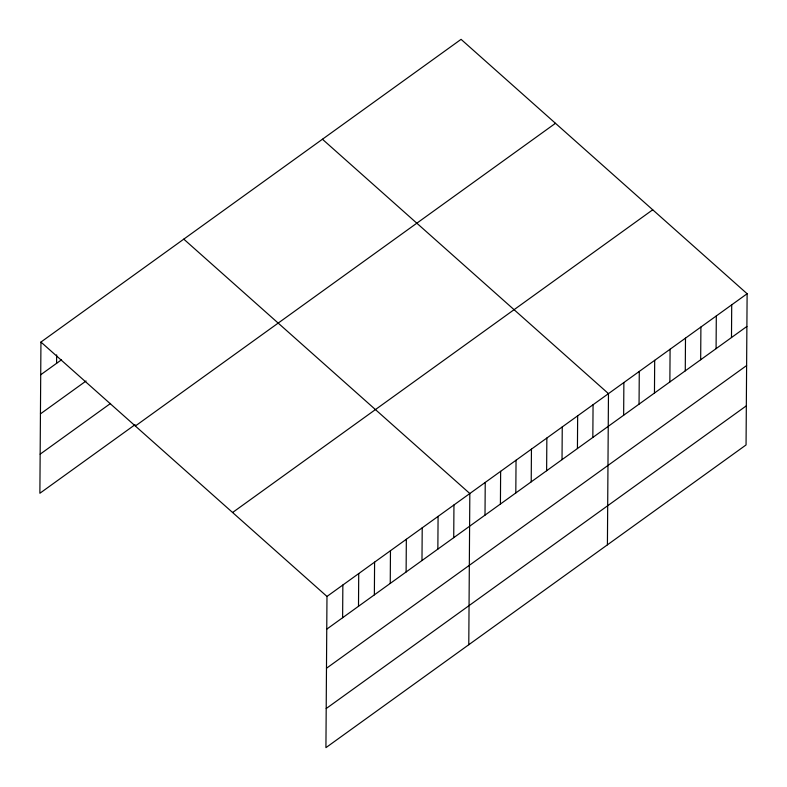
<?xml version="1.0" encoding="UTF-8"?>
<svg xmlns="http://www.w3.org/2000/svg" width="787" height="787" viewBox="0 0 787 787"><rect width="100%" height="100%" fill="white"/><g stroke="black" fill="none" stroke-linecap="round" stroke-linejoin="round"><path stroke-width="1.18" d="M40.944 342.06L326.979 596.448L325.926 747.65L746.056 444.94L747.119 293.738L461.074 39.35L40.944 342.06L39.881 493.262L135.118 424.646M56.585 363.338L56.644 354.858M342.62 617.726L342.857 585.016M358.498 606.285L358.724 573.575M374.366 594.854L374.592 562.144M390.244 583.413L390.47 550.703M406.112 571.982L406.338 539.272M421.98 560.541L422.216 527.831M437.857 549.11L438.084 516.4M453.725 537.669L453.951 504.969M468.777 644.73L469.829 493.528L183.784 239.14M485.008 515.141L485.235 482.431M500.414 504.034L500.64 471.334M515.81 492.937L516.046 460.228M531.215 481.841L531.451 449.131M546.621 470.744L546.857 438.034M562.026 459.638L562.252 426.928M577.432 448.541L577.658 415.831M592.837 437.444L593.064 404.734M607.416 544.83L608.469 393.638L322.434 139.24M623.648 415.241L623.875 382.531M639.054 404.144L639.28 371.434M654.459 393.047L654.686 360.338M669.865 381.941L670.091 349.231M685.27 370.844L685.497 338.135M700.676 359.748L700.902 327.038M716.081 348.651L716.308 315.941M731.487 337.544L731.713 304.835M40.708 374.769L61.543 359.757M40.442 413.873L86.068 380.997M40.157 454.158L110.583 403.416M135.334 426.013L555.465 123.303M232.588 512.504L652.718 209.795M326.979 596.448L747.119 293.738M326.753 629.157L746.893 326.448M326.477 668.261L746.617 365.552M326.202 708.546L746.332 405.836"/></g></svg>
